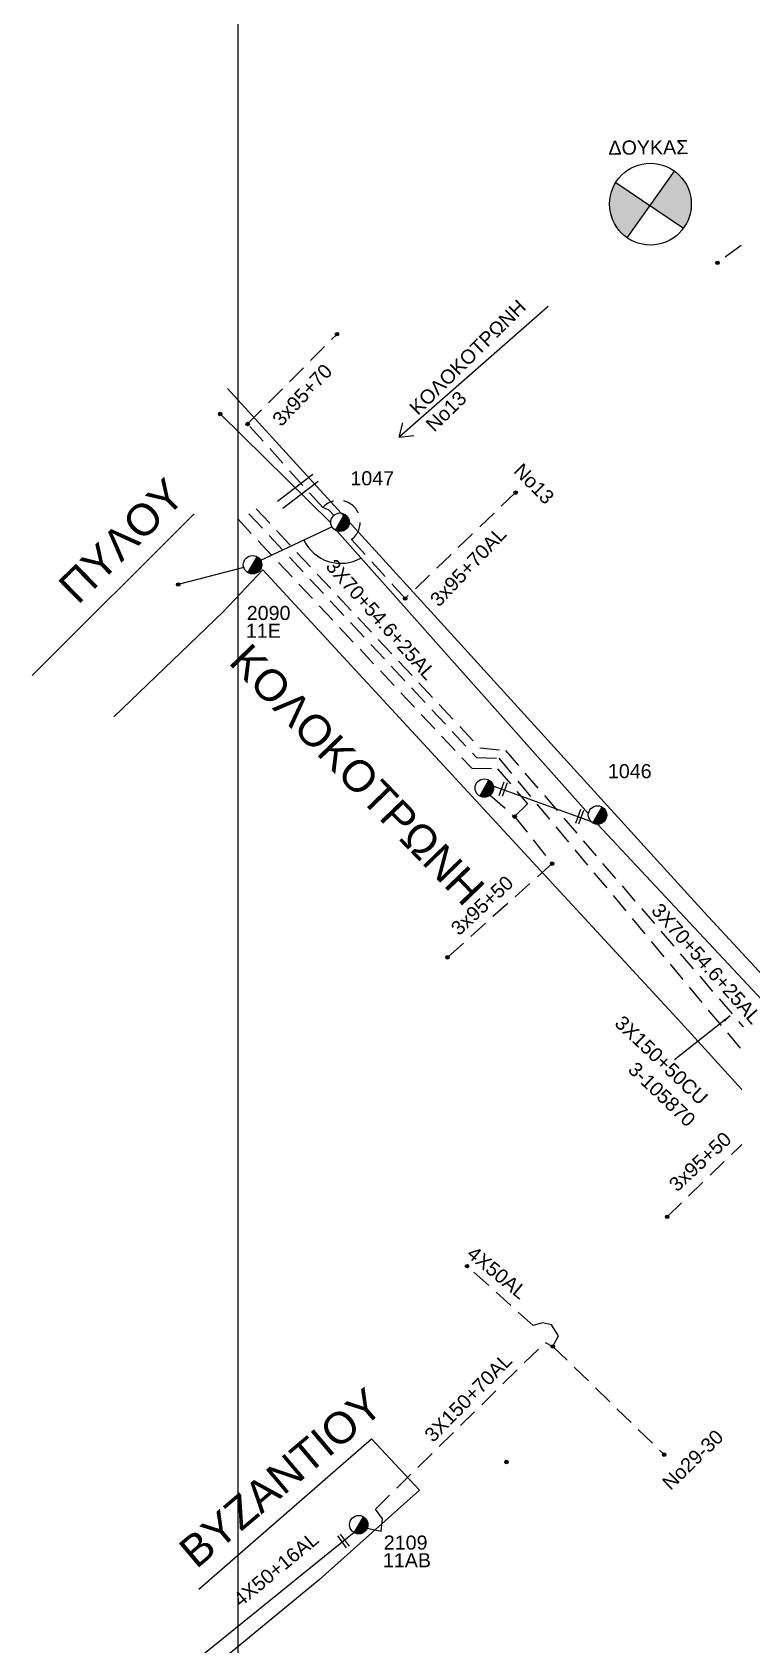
# Model space of a CAD drawing. Header units: millimetres. Extents: x 1266 to 3066, y 765 to 1784.
# Drawn here: x 1273.1 to 1362.8, y 1364.7 to 1570.9 of the extents above; entities that cross this region are included whole.
import ezdxf

# ---------------------------------------------------------------- set-up
doc = ezdxf.new("R2010")
doc.units = ezdxf.units.MM
doc.linetypes.add('DASHED', pattern=[19.05, 12.7, -6.35])
for name, color, linetype in [('Άγνωστα', 7, 'Continuous'), ('Γυμνά εναέρια ΧΤ και ΦΟΠ (3Φ)   4x50+16AL', 7, 'Continuous'), ('Επιγραφές - Σχήματα', 7, 'Continuous'), ('Καλώδια ΧΤ   3x150+50CU', 7, 'DASHED'), ('Μηχανική τομή', 7, 'Continuous'), ('Στύλος ΦΜ', 7, 'Continuous'), ('Στύλος ΦΜ @ 1', 7, 'Continuous'), ('Συνδέσεις', 7, 'Continuous'), ('Συνεστραμμένα ΧΤ   3x70+54.6+25 AL', 7, 'SYN_LINE'), ('Τομή', 7, 'Continuous'), ('Υπόβαθρο ΔΕΗ', 7, 'Continuous'), ('Υπόγεια καλώδια Δικτύου ΧΤ και Παρ. ΧΤ - 3X150+70 AL', 7, 'DASHED'), ('Υπόγεια καλώδια Παροχών ΧΤ   4x50AL', 7, 'DASHED')]:
    doc.layers.add(name, color=color, linetype=linetype)
doc.styles.get("Standard").update_dxf_attribs({"font": 'arial.ttf'})
doc.linetypes.add('SYN_LINE', pattern='A,0.5,-0.0001,["/\\/\\/\\/",Standard,S=0.1,R=0,X=0,Y=-0.05],-0.25', length=0.7501)
doc.dimstyles.new('ISO-25', dxfattribs={"dimtxt": 2.5, "dimasz": 2.5, "dimexe": 1.25, "dimexo": 0.625, "dimtad": 1, "dimtxsty": 'Standard', "dimcen": 2.5, "dimadec": 0, "dimazin": 0, "dimtfac": 1, "dimtmove": 0, "dimatfit": 3, "dimfxl": 1, "dimarcsym": 0})

# ---------------------------------------------------------------- blocks, each defined once
blk = doc.blocks.new('ΥΠΑΡΧΩΝ ΤΣΙΜΕΝΤΕΝΙΟΣ ΣΤΥΛΟΣ')
at = {"layer": 'Στύλος ΦΜ'}
blk.add_hatch(color=7, dxfattribs=at).paths.add_polyline_path([(-1.29, -2.28, 0.574793), (2.62, 0, 0.268822), (1.3, 2.27)])
at = {"layer": 'Στύλος ΦΜ', "color": 7}
blk.add_line((-1.29, -2.28), (1.3, 2.27), dxfattribs=at)
blk.add_circle((0, 0), 2.62, dxfattribs=at)
at = {"layer": 'Στύλος ΦΜ', "flags": 4}
for tag, p in [('ΑΡΙΘΜΟΣ', (-4.68, 8.05)), ('ΤΥΠΟΣ', (-4.91, 3.03))]:
    blk.add_attdef(tag, p, '', height=4, dxfattribs=at)
blk = doc.blocks.new('ΜΗΧΑΝΙΚΗ ΤΟΜΗ')
at = {"layer": 'Μηχανική τομή', "ltscale": 40}
for p, q in [((-1.89, 0.78), (1.89, 0.78)), ((1.89, 0), (-1.89, 0))]:
    blk.add_line(p, q, dxfattribs=at)
blk = doc.blocks.new('ΤΟΜΗ')
at = {"layer": 'Τομή', "ltscale": 40}
for p, q in [((-5.68, 0), (5.68, 0)), ((5.68, -2.33), (-5.68, -2.33))]:
    blk.add_line(p, q, dxfattribs=at)
blk = doc.blocks.new('_ΣΥΝΔΕΣΗ')
at = {"layer": 'Συνδέσεις', "linetype": 'SYN_LINE', "ltscale": 40}
blk.add_hatch(color=256, dxfattribs=at).paths.add_polyline_path([(0.5, -0.01, 1), (-0.5, -0.01, 1)])
at = {"layer": 'Συνδέσεις'}
blk.add_circle((0, -0.01), 0.5, dxfattribs=at)

msp = doc.modelspace()

# ---------------------------------------------------------------- hatches: boundary and pattern name
at = {"layer": 'Επιγραφές - Σχήματα'}
h = msp.add_hatch(color=1, dxfattribs=at)
h.paths.add_polyline_path([(1355.23, 1553.14), (1352.09, 1548.74), (1356.38, 1545.84, 0.158648), (1357.38, 1548.92, 0.239646)])
h.paths.add_polyline_path([(1352.09, 1548.74), (1347.71, 1551.69, 0.140748), (1346.91, 1548.92, 0.245453), (1349.16, 1544.62)])

# ---------------------------------------------------------------- linework, layer by layer
at = {"layer": 'Άγνωστα', "color": 2, "linetype": 'DASHED', "ltscale": 0.2}
for points in [[(1310.24, 1510.11), (1300.62, 1520.8), (1312.06, 1532.29)], [(1334.91, 1512.03), (1320.78, 1498.48), (1313.89, 1506.05)]]:
    msp.add_lwpolyline(points, dxfattribs=at)
at = {"layer": 'Άγνωστα', "color": 27, "linetype": 'DASHED', "ltscale": 0.2}
msp.add_lwpolyline([(1331.65, 1473.33), (1334.78, 1470.59), (1339.58, 1464.57), (1326.2, 1452.6)], dxfattribs=at)
at = {"layer": 'Άγνωστα', "color": 85, "linetype": 'DASHED', "ltscale": 0.2}
msp.add_lwpolyline([(1354.3, 1419.41), (1367.78, 1432.46), (1369.15, 1432.03)], dxfattribs=at)
at = {"layer": 'Άγνωστα', "color": 2, "linetype": 'DASHED', "ltscale": 0.2}
for centre, radius, start, end in [((1312.29, 1508.28), 2.75, 305.5694, 138.25), ((1309.77, 1508.03), 2.13, 29.6387, 77.082)]:
    msp.add_arc(centre, radius, start, end, dxfattribs=at)
at = {"layer": 'Άγνωστα'}
msp.add_arc((1312.54, 1508.22), 5.24, 205.8675, 299.5243, dxfattribs=at)
at = {"layer": 'Γυμνά εναέρια ΧΤ και ΦΟΠ (3Φ)   4x50+16AL', "color": 6}
msp.add_lwpolyline([(1314.26, 1379.01), (1294.37, 1362.96)], dxfattribs=at)
at = {"layer": 'Επιγραφές - Σχήματα', "color": 1, "linetype": 'Continuous'}
for p, q in [((1339.08, 1535.83), (1320.03, 1519.11)), ((1320.03, 1519.11), (1320.47, 1520.93)), ((1320.03, 1519.11), (1321.88, 1519.32))]:
    msp.add_line(p, q, dxfattribs=at)
at = {"layer": 'Επιγραφές - Σχήματα'}
msp.add_lwpolyline([(1299.42, 1765.51), (2825.92, 1765.51), (2825.92, 765.4), (1299.42, 765.4)], close=True, dxfattribs=at)
at = {"layer": 'Επιγραφές - Σχήματα', "color": 1}
for points in [[(1349.16, 1544.62), (1355.23, 1553.14)], [(1347.71, 1551.69), (1356.38, 1545.84)]]:
    msp.add_lwpolyline(points, dxfattribs=at)
msp.add_circle((1352.15, 1548.92), 5.23, dxfattribs=at)
at = {"layer": 'Καλώδια ΧΤ   3x150+50CU', "color": 5, "ltscale": 0.2}
msp.add_lwpolyline([(1301.72, 1509.95), (1330.31, 1479.39), (1333.61, 1479.05), (1378.64, 1426.7), (1408.01, 1451.47), (1408.01, 1453.01)], dxfattribs=at)
at = {"layer": 'Καλώδια ΧΤ   3x150+50CU', "color": 27, "ltscale": 0.2}
msp.add_lwpolyline([(1299.35, 1508.65), (1329.3, 1476.77), (1332.59, 1476.71), (1336.43, 1472.2), (1334.78, 1470.59)], dxfattribs=at)
at = {"layer": 'Καλώδια ΧΤ   3x150+50CU', "color": 133, "ltscale": 0.2}
msp.add_lwpolyline([(1300.79, 1509.32), (1329.9, 1478.14), (1332.74, 1478.05), (1367.14, 1436.73), (1378.44, 1424.45)], dxfattribs=at)
at = {"layer": 'Συνεστραμμένα ΧΤ   3x70+54.6+25 AL', "color": 2, "ltscale": 20}
msp.add_lwpolyline([(1297.12, 1522.09), (1311.27, 1508.15)], dxfattribs=at)
at = {"layer": 'Συνεστραμμένα ΧΤ   3x70+54.6+25 AL', "color": 27, "ltscale": 20}
for points in [[(1311.44, 1507.63), (1302.29, 1503.35)], [(1344.21, 1470.94), (1312.04, 1507.13)], [(1300.12, 1502.45), (1291.73, 1500.27)], [(1344.53, 1469.97), (1332.05, 1474.48)], [(1380.09, 1432.53), (1345.39, 1469.61)]]:
    msp.add_lwpolyline(points, dxfattribs=at)
at = {"layer": 'Υπόβαθρο ΔΕΗ'}
msp.add_line((1273.07, 1488.64), (1293.79, 1509.29), dxfattribs=at)
for points in [[(1386.48, 1531.63), (1428.29, 1472.01), (1381.69, 1433.9), (1359.02, 1458.38), (1324.07, 1496.82), (1298.07, 1525.34)], [(1293.79, 1290.8), (1331.22, 1321.86), (1377.89, 1361.01), (1407.77, 1386.18), (1383.85, 1413.69), (1356.55, 1443.68), (1302.55, 1502.14), (1297.48, 1496.79), (1283.51, 1483.33)], [(1294.39, 1371.77), (1316.46, 1390.99), (1322.6, 1384.45), (1309.76, 1372.97)]]:
    msp.add_lwpolyline(points, dxfattribs=at)
at = {"layer": 'Υπόβαθρο ΔΕΗ', "ltscale": 0.2}
msp.add_lwpolyline([(1309.76, 1372.97), (1294.04, 1360.02)], dxfattribs=at)
at = {"layer": 'Υπόγεια καλώδια Δικτύου ΧΤ και Παρ. ΧΤ - 3X150+70 AL', "color": 6, "ltscale": 0.2}
msp.add_lwpolyline([(1315.93, 1379.58), (1317.72, 1379.18), (1317.86, 1380.76), (1316.98, 1382.02), (1338.68, 1403.34), (1339.66, 1402.83), (1353.9, 1389)], dxfattribs=at)
at = {"layer": 'Υπόγεια καλώδια Παροχών ΧΤ   4x50AL', "color": 1, "ltscale": 0.2}
msp.add_lwpolyline([(1373.98, 1555.52), (1372.43, 1554.09), (1372.47, 1552.74), (1373.38, 1551.38), (1373.03, 1550.31), (1360.73, 1541.42)], dxfattribs=at)
at = {"layer": 'Υπόγεια καλώδια Παροχών ΧΤ   4x50AL', "color": 6, "ltscale": 0.2}
msp.add_lwpolyline([(1339.66, 1402.83), (1340.39, 1404.2), (1339.51, 1405.59), (1338.35, 1405.86), (1337.13, 1405.52), (1328.69, 1413.1)], dxfattribs=at)

# ---------------------------------------------------------------- block references
at = {"layer": 'Μηχανική τομή'}
for p, xscale, yscale, zscale, rotation in [((1333.5, 1474.03), 0.4999999999997268, 0.4999999999997268, 0.4999999999997268, 69.7700455688204), ((1343.28, 1470.5), 0.4999999999997268, 0.4999999999997268, 0.4999999999997268, 69.7700455688204), ((1313.04, 1378.05), 0.4999999999996392, 0.4999999999996392, 0.4999999999996392, 126.1824926643556)]:
    msp.add_blockref('ΜΗΧΑΝΙΚΗ ΤΟΜΗ', p, dxfattribs=dict(at, xscale=xscale, yscale=yscale, zscale=zscale, rotation=rotation))
at = {"layer": 'Στύλος ΦΜ @ 1', "ltscale": 40}
ref = msp.add_blockref('ΥΠΑΡΧΩΝ ΤΣΙΜΕΝΤΕΝΙΟΣ ΣΤΥΛΟΣ', (1312.44, 1508.24), dxfattribs=dict(at, xscale=0.4499999999998181, yscale=0.4499999999998181, zscale=0.4499999999998181))
ref.add_attrib('ΤΥΠΟΣ', '1047', (1313.77, 1512.96), dxfattribs={"layer": 'Στύλος ΦΜ', "height": 1.8, "flags": 4})
ref = msp.add_blockref('ΥΠΑΡΧΩΝ ΤΣΙΜΕΝΤΕΝΙΟΣ ΣΤΥΛΟΣ', (1301.25, 1502.8), dxfattribs=dict(at, xscale=0.4499999999998181, yscale=0.4499999999998181, zscale=0.4499999999998181))
ref.add_attrib('ΤΥΠΟΣ', '11E', (1300.4, 1493.46), dxfattribs={"layer": 'Στύλος ΦΜ', "height": 1.8, "flags": 4})
ref.add_attrib('ΑΡΙΘΜΟΣ', '2090', (1300.51, 1495.73), dxfattribs={"layer": 'Στύλος ΦΜ', "height": 1.8, "flags": 4})
ref = msp.add_blockref('ΥΠΑΡΧΩΝ ΤΣΙΜΕΝΤΕΝΙΟΣ ΣΤΥΛΟΣ', (1345.38, 1470.79), dxfattribs=dict(at, xscale=0.4499999999998181, yscale=0.4499999999998181, zscale=0.4499999999998181))
ref.add_attrib('ΤΥΠΟΣ', '1046', (1346.71, 1475.5), dxfattribs={"layer": 'Στύλος ΦΜ', "height": 1.8, "flags": 4})
at = {"layer": 'Στύλος ΦΜ @ 1', "ltscale": 40, "xscale": 0.4499999999998181, "yscale": 0.4499999999998181, "zscale": 0.4499999999998181}
msp.add_blockref('ΥΠΑΡΧΩΝ ΤΣΙΜΕΝΤΕΝΙΟΣ ΣΤΥΛΟΣ', (1330.9, 1474.24), dxfattribs=at)
at = {"layer": 'Στύλος ΦΜ @ 1', "ltscale": 40}
ref = msp.add_blockref('ΥΠΑΡΧΩΝ ΤΣΙΜΕΝΤΕΝΙΟΣ ΣΤΥΛΟΣ', (1314.84, 1380.03), dxfattribs=dict(at, xscale=0.4499999999998181, yscale=0.4499999999998181, zscale=0.4499999999998181))
ref.add_attrib('ΤΥΠΟΣ', '11AB', (1317.93, 1374.58), dxfattribs={"layer": 'Στύλος ΦΜ', "height": 1.8, "flags": 4})
ref.add_attrib('ΑΡΙΘΜΟΣ', '2109', (1318.04, 1376.84), dxfattribs={"layer": 'Στύλος ΦΜ', "height": 1.8, "flags": 4})
at = {"layer": 'Συνδέσεις', "xscale": 0.4499999999998181, "yscale": 0.4499999999998181, "zscale": 0.4499999999998181}
for p in [(1360.73, 1541.42), (1312.06, 1532.29), (1297.12, 1522.09), (1300.62, 1520.8), (1334.91, 1512.03), (1291.73, 1500.27), (1320.78, 1498.48), (1334.78, 1470.59), (1339.58, 1464.57), (1326.2, 1452.6), (1354.3, 1419.41), (1328.69, 1413.1), (1339.66, 1402.83), (1333.73, 1388.05), (1353.9, 1389)]:
    msp.add_blockref('_ΣΥΝΔΕΣΗ', p, dxfattribs=at)
at = {"layer": 'Τομή', "xscale": 0.5000000000000496, "yscale": 0.5000000000000496, "zscale": 0.5000000000000496, "rotation": 37.35987329306581}
msp.add_blockref('ΤΟΜΗ', (1306.69, 1512.66), dxfattribs=at)

# ---------------------------------------------------------------- texts
at = {"layer": 'Γυμνά εναέρια ΧΤ και ΦΟΠ (3Φ)   4x50+16AL', "color": 7, "insert": (1298.58, 1370.82), "char_height": 1.8, "width": 168.3718, "attachment_point": 1, "rotation": 39.6719}
msp.add_mtext('4X50+16AL', dxfattribs=at)
at = {"layer": 'Επιγραφές - Σχήματα', "color": 1, "insert": (1346.77, 1557.03), "char_height": 1.8, "width": 168.3718, "attachment_point": 1, "rotation": 0.486}
msp.add_mtext('ΔΟΥΚΑΣ', dxfattribs=at)
at = {"layer": 'Επιγραφές - Σχήματα', "color": 1, "linetype": 'Continuous', "insert": (1321.14, 1523.1), "char_height": 1.8, "width": 13.3189, "attachment_point": 1, "rotation": 44.5286}
msp.add_mtext('KOΛΟΚΟΤΡΩΝΗ\\PΝο13', dxfattribs=at)
at = {"layer": 'Επιγραφές - Σχήματα', "color": 7, "char_height": 1.8, "width": 168.3718, "attachment_point": 1}
for s, insert, rotation in [('3x95+70', (1303.61, 1521.6), 46.5784), ('No13', (1335.81, 1515.94), 314.2859), ('3x95+70AL', (1323.78, 1498.54), 46.5784), ('3x95+50', (1326.44, 1456.59), 42.8558), ('3-105870', (1350.39, 1439.38), 316.5016), ('3x95+50', (1354.33, 1423.82), 42.8558), ('No29-30', (1353.47, 1385.63), 44.1281)]:
    msp.add_mtext(s, dxfattribs=dict(at, insert=insert, rotation=rotation))
at = {"layer": 'Επιγραφές - Σχήματα', "linetype": 'Continuous', "char_height": 4, "width": 13.3189, "attachment_point": 1}
for s, insert, rotation in [('ΠΥΛΟΥ', (1276.1, 1500.43), 44.5286), ('KOΛΟΚΟΤΡΩΝΗ', (1300.93, 1493.02), 314.051), ('ΒΥΖΑΝΤΙΟΥ', (1291.48, 1377.33), 40.2222)]:
    msp.add_mtext(s, dxfattribs=dict(at, insert=insert, rotation=rotation))
at = {"layer": 'Καλώδια ΧΤ   3x150+50CU', "color": 7, "insert": (1348.68, 1445.31), "char_height": 1.8, "width": 168.3718, "attachment_point": 1, "rotation": 316.5016}
msp.add_mtext('3X150+50CU', dxfattribs=at)
at = {"layer": 'Συνεστραμμένα ΧΤ   3x70+54.6+25 AL', "color": 7, "char_height": 1.8, "width": 168.3718, "attachment_point": 1, "rotation": 311.6598}
for insert in [(1311.84, 1503.71), (1353.49, 1459.7)]:
    msp.add_mtext('3X70+54.6+25AL', dxfattribs=dict(at, insert=insert))
at = {"layer": 'Υπόγεια καλώδια Δικτύου ΧΤ και Παρ. ΧΤ - 3X150+70 AL', "color": 7, "insert": (1323.07, 1391.73), "char_height": 1.8, "width": 168.3718, "attachment_point": 1, "rotation": 45.4204}
msp.add_mtext('3X150+70AL', dxfattribs=at)
at = {"layer": 'Υπόγεια καλώδια Παροχών ΧΤ   4x50AL', "color": 7, "insert": (1329.67, 1415.81), "char_height": 1.8, "width": 168.3718, "attachment_point": 1, "rotation": 320.5921}
msp.add_mtext('4X50AL', dxfattribs=at)

# ---------------------------------------------------------------- leaders
at = {"layer": 'Επιγραφές - Σχήματα', "ltscale": 40}
msp.add_leader([(1362.37, 1445.1), (1355.24, 1439.5)], dimstyle='ISO-25', override={"dimasz": 1, "dimtad": 0}, dxfattribs=at)

doc.saveas('drawing.dxf')
